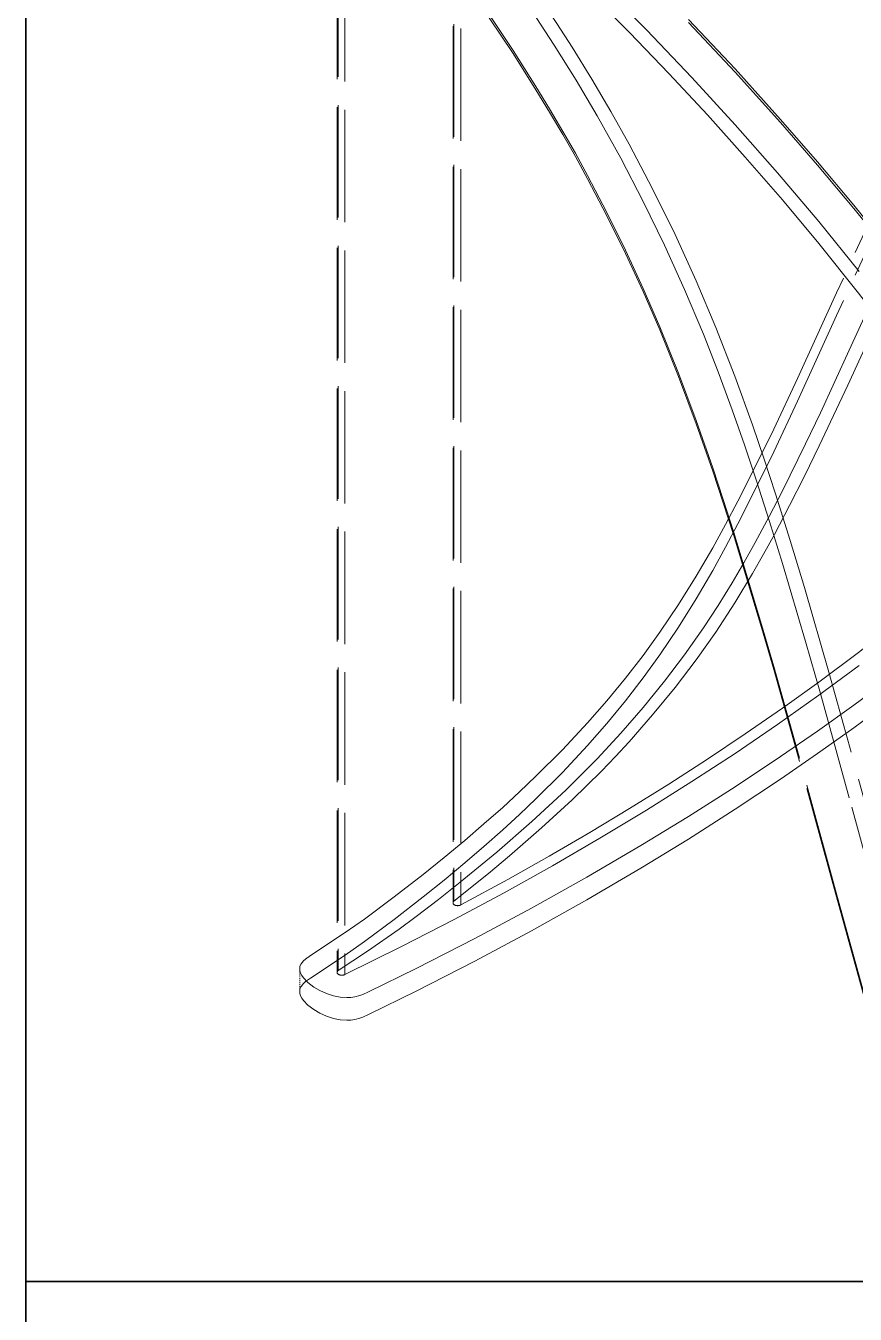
# Model space of a CAD drawing. Header units: millimetres. Extents: x 3347 to 35460, y 2813 to 25521.
# Drawn here: x 14648.7 to 14737.1, y 12398.8 to 12536.3 of the extents above; entities that cross this region are included whole.
import ezdxf

# ---------------------------------------------------------------- set-up
doc = ezdxf.new("R2010")
doc.units = ezdxf.units.MM
doc.linetypes.add('DASHED', pattern=[15, 12, -3])

# ---------------------------------------------------------------- blocks, each defined once
blk = doc.blocks.new('A$C637D7238')
at = {"color": 7, "lineweight": 35}
for p, q in [((53, 0), (53, 2540)), ((53, 1274), (837, 1274))]:
    blk.add_line(p, q, dxfattribs=at)
at = {"color": 7, "linetype": 'DASHED', "lineweight": 13}
for p, q in [((53, 1274), (53, 2444.75)), ((98.56, 2127.93), (98.56, 1314.4)), ((98.66, 2128.13), (98.66, 1314.58)), ((99.39, 2127.67), (99.39, 1314.18)), ((86.33, 2119.5), (86.33, 1307.18)), ((86.2, 2119.27), (86.2, 1306.98)), ((87.01, 2119), (87.01, 1306.75))]:
    blk.add_line(p, q, dxfattribs=at)
at = {"color": 7, "linetype": 'DASHED', "lineweight": 13, "ltscale": 0.00402}
blk.add_line((82.21, 1307.36), (82.21, 1304.95), dxfattribs=at)
at = {"color": 7, "lineweight": 35, "ltscale": 0.013333}
blk.add_line((53, 1274), (53, 1266), dxfattribs=at)
at = {"color": 7, "linetype": 'DASHED', "lineweight": 13}
for points in [[(146.49, 1394.67), (139.47, 1379.46), (135.29, 1370.33), (132.76, 1364.94), (131.46, 1362.26), (128.94, 1357.24), (127.62, 1354.75), (126.26, 1352.27), (124.5, 1349.24), (122.61, 1346.23), (120.61, 1343.26), (118.83, 1340.8), (116.95, 1338.37), (114.98, 1335.97), (112.9, 1333.59), (110.23, 1330.73), (107.41, 1327.91), (105.66, 1326.24), (103.86, 1324.59), (101.86, 1322.82), (99.82, 1321.07), (97.63, 1319.25), (95.39, 1317.44), (92.3, 1315.03), (89.11, 1312.68), (87.07, 1311.25), (83.36, 1308.78)], [(146.49, 1392.26), (139.47, 1377.05), (135.29, 1367.92), (132.76, 1362.53), (131.46, 1359.84), (128.94, 1354.83), (127.62, 1352.34), (126.26, 1349.86), (124.5, 1346.83), (122.61, 1343.81), (120.61, 1340.85), (118.83, 1338.39), (116.95, 1335.96), (114.98, 1333.55), (112.9, 1331.18), (110.23, 1328.32), (107.41, 1325.5), (105.66, 1323.83), (103.86, 1322.18), (101.86, 1320.41), (99.82, 1318.66), (97.63, 1316.84), (95.39, 1315.03), (92.3, 1312.62), (89.11, 1310.27), (87.07, 1308.84), (83.36, 1306.36)], [(144.25, 1380.85), (140.82, 1373.34), (137.74, 1366.67), (136.16, 1363.35), (133.7, 1358.37), (132.27, 1355.6), (130.79, 1352.83), (129.58, 1350.69), (128.33, 1348.55), (126.83, 1346.13), (125.26, 1343.73), (123.25, 1340.87), (121.11, 1338.04), (118.84, 1335.24), (116.45, 1332.49), (113.92, 1329.78), (112.28, 1328.1), (110.58, 1326.44), (108.79, 1324.74), (106.96, 1323.07), (103.22, 1319.81), (99.34, 1316.61), (97, 1314.76), (94.62, 1312.93), (92.81, 1311.6), (89.43, 1309.24), (86.33, 1307.18)], [(123.67, 1408.64), (128.64, 1403.35), (133.49, 1397.97), (137.45, 1393.43), (141.32, 1388.81), (145.1, 1384.12)], [(123.67, 1408.3), (128.64, 1403.01), (133.49, 1397.64), (137.45, 1393.09), (141.32, 1388.47), (145.1, 1383.78)], [(114.23, 1412.55), (119.19, 1407.54), (124.04, 1402.44), (128.66, 1397.41), (133.17, 1392.28), (137.58, 1387.07), (141.88, 1381.76)], [(157.78, 1264.3), (154.7, 1275.44), (151.2, 1287.97), (144.25, 1313.04), (140.82, 1325.59), (137.74, 1336.73), (136.16, 1342.28), (133.7, 1350.59), (132.32, 1355.07), (130.89, 1359.53), (129.64, 1363.27), (128.33, 1367), (126.83, 1371.05), (125.26, 1375.06), (123.25, 1379.84), (121.11, 1384.57), (118.84, 1389.23), (116.45, 1393.84), (113.92, 1398.37), (111.68, 1402.15), (109.36, 1405.89), (106.96, 1409.57)], [(153.08, 1266.26), (149.33, 1279.81), (146.49, 1289.96), (139.47, 1315.37), (135.29, 1330.61), (132.76, 1339.62), (131.46, 1344.11), (129.98, 1349.07), (128.46, 1354.03), (127.38, 1357.42), (126.26, 1360.79), (124.5, 1365.85), (122.61, 1370.89), (120.61, 1375.85), (118.83, 1379.95), (116.95, 1384.01), (114.98, 1388.03), (112.9, 1391.99), (111.61, 1394.36), (110.28, 1396.7), (108.86, 1399.1), (107.41, 1401.48), (104.96, 1405.34), (102.43, 1409.15)], [(153.08, 1265.92), (149.33, 1279.47), (146.49, 1289.62), (139.47, 1315.03), (135.29, 1330.27), (132.76, 1339.28), (131.46, 1343.77), (129.98, 1348.73), (128.46, 1353.69), (127.38, 1357.08), (126.26, 1360.45), (124.5, 1365.51), (122.61, 1370.55), (120.61, 1375.51), (118.83, 1379.61), (116.95, 1383.67), (114.98, 1387.69), (112.9, 1391.65), (111.61, 1394.02), (110.28, 1396.36), (108.86, 1398.76), (107.41, 1401.14), (104.96, 1405), (102.43, 1408.81)], [(99.39, 1424.42), (104.4, 1419.89), (108.8, 1415.75), (113.14, 1411.53), (117.4, 1407.24), (121.58, 1402.88), (125.7, 1398.45), (129.73, 1393.95), (133.69, 1389.38), (137.56, 1384.74), (141.81, 1379.42), (145.96, 1374.01), (150.01, 1368.49), (153.99, 1362.88), (156.72, 1358.93), (159.43, 1354.94), (162.11, 1350.91), (164.75, 1346.85), (167.56, 1342.4), (170.29, 1337.93), (172.92, 1333.45), (175.46, 1328.95)], [(117.33, 1395.34), (115.38, 1398.83), (113.36, 1402.28), (111.26, 1405.69), (109.65, 1408.21), (108, 1410.71), (104.6, 1415.65), (102.36, 1418.79), (100.06, 1421.89), (98.66, 1423.75)], [(87.01, 1306.75), (93.13, 1309.77), (98.63, 1312.59), (104.03, 1315.48), (109.18, 1318.35), (114.23, 1321.29), (119.19, 1324.28), (124.04, 1327.34), (128.66, 1330.35), (133.17, 1333.42), (137.58, 1336.54), (141.88, 1339.72)], [(89.55, 1304.91), (94.63, 1307.41), (100.88, 1310.6), (106.92, 1313.82), (112.83, 1317.13), (118.6, 1320.53), (123.67, 1323.63), (128.64, 1326.79), (133.49, 1330.01), (137.45, 1332.73), (141.32, 1335.5), (145.1, 1338.31)], [(89.55, 1302.5), (94.63, 1305), (100.88, 1308.18), (106.92, 1311.41), (112.83, 1314.72), (118.6, 1318.11), (123.67, 1321.21), (128.64, 1324.38), (133.49, 1327.6), (137.45, 1330.32), (141.32, 1333.09), (145.1, 1335.9)], [(136.03, 1348.05), (134.52, 1353.06), (132.95, 1358.05), (131.74, 1361.72), (130.49, 1365.38), (128.6, 1370.6), (126.58, 1375.78), (124.48, 1380.77), (122.24, 1385.69), (119.85, 1390.55), (117.33, 1395.34)], [(144.99, 1379.08), (140.67, 1369.64), (137.61, 1363.14), (136.03, 1359.9)], [(99.39, 1314.18), (104.4, 1316.89), (108.8, 1319.37), (113.14, 1321.9), (117.4, 1324.46), (121.58, 1327.08), (125.7, 1329.73), (129.73, 1332.42), (133.69, 1335.16), (137.56, 1337.93), (141.81, 1341.12), (145.96, 1344.36), (150.01, 1347.66), (153.99, 1351.02), (159.43, 1355.77), (162.11, 1358.18), (164.75, 1360.62), (167.56, 1363.28), (170.29, 1365.95), (172.92, 1368.64), (175.46, 1371.33)], [(136.03, 1359.9), (134.46, 1356.8), (132.84, 1353.7), (131.69, 1351.61), (130.49, 1349.52), (128.6, 1346.4), (126.58, 1343.29), (124.48, 1340.31), (122.24, 1337.36), (119.85, 1334.45), (117.33, 1331.59)], [(144.99, 1316.01), (140.67, 1331.77), (138.65, 1339.02), (136.03, 1348.05)], [(117.33, 1331.59), (115.88, 1330.02), (114.38, 1328.46), (111.26, 1325.4), (108, 1322.39), (104.6, 1319.43), (102.36, 1317.55), (98.66, 1314.58)], [(82.21, 1307.36), (82.24, 1307.64), (82.36, 1307.9), (82.61, 1308.21), (82.84, 1308.41), (83.36, 1308.78)], [(89.55, 1304.91), (88.94, 1304.63), (88.61, 1304.51), (88.09, 1304.37), (87.68, 1304.31), (87.23, 1304.29), (86.54, 1304.34), (85.81, 1304.49), (85.08, 1304.73), (84.37, 1305.04), (83.72, 1305.42), (83.09, 1305.89), (82.61, 1306.39), (82.43, 1306.65), (82.3, 1306.91), (82.23, 1307.14), (82.21, 1307.36)], [(82.21, 1304.95), (82.24, 1305.22), (82.36, 1305.48), (82.61, 1305.8), (82.84, 1306), (83.36, 1306.36)], [(89.55, 1302.5), (88.94, 1302.21), (88.61, 1302.09), (88.09, 1301.96), (87.68, 1301.9), (87.23, 1301.88), (86.54, 1301.93), (85.81, 1302.08), (85.08, 1302.32), (84.37, 1302.63), (83.72, 1303.01), (83.09, 1303.48), (82.61, 1303.98), (82.43, 1304.24), (82.3, 1304.5), (82.23, 1304.73), (82.21, 1304.95)]]:
    blk.add_lwpolyline(points, dxfattribs=at)
for centre, start_param, end_param in [((99.06, 1314.4), 5.634682, 6.283149), ((99.06, 1314.4), 6.283149, 8.58267), ((86.7, 1306.98), 5.546299, 6.283203), ((86.7, 1306.98), 0.000018, 2.258236)]:
    blk.add_ellipse(centre, major_axis=(-0.5, 0), ratio=0.594762, start_param=start_param, end_param=end_param, dxfattribs=at)
blk = doc.blocks.new('1')
at = {"color": 7}
blk.add_blockref('A$C637D7238', (14595.69, 11128.3), dxfattribs=at)

msp = doc.modelspace()

# ---------------------------------------------------------------- block references
msp.add_blockref('1', (0, 0))

doc.saveas('drawing.dxf')
